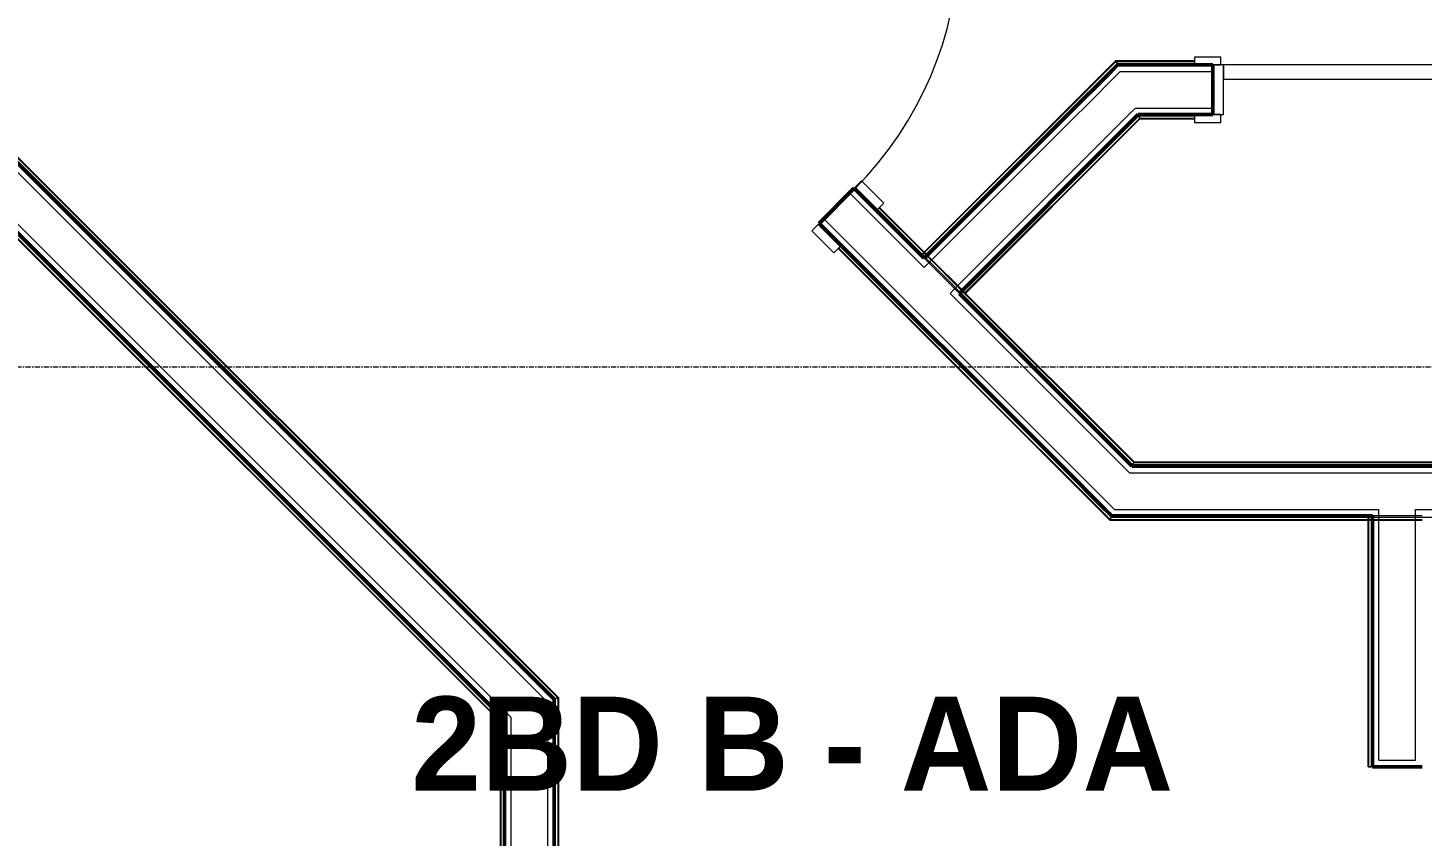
# Model space of a CAD drawing. Header units: inches. Extents: x -4235 to -464, y 9706 to 12425.
# Drawn here: x -2409.8 to -2276.5, y 11490.3 to 11567.6 of the extents above; entities that cross this region are included whole.
import ezdxf

# ---------------------------------------------------------------- set-up
doc = ezdxf.new("R2010")
doc.units = ezdxf.units.IN
doc.header["$MEASUREMENT"] = 0
doc.linetypes.add('Grid Line 1_2_', pattern=[0.875, 0.5, -0.125, 0.125, -0.125])
for name, color, linetype, lineweight in [('0-1', 7, 'Continuous', 5), ('0-2', 254, 'Continuous', 9), ('A-AREA-IDEN', 2, 'Continuous', 9), ('A-DOOR-1', 7, 'Continuous', 9), ('A-DOOR-2', 90, 'Continuous', 20), ('A-DOOR-FRAM-1', 90, 'Continuous', 20), ('A-WALL-1', 250, 'Continuous', 50), ('A-WALL-2', 50, 'Continuous', 13), ('A-WALL-3', 10, 'Continuous', 9), ('A-WALL-4', 254, 'Continuous', 9), ('A-WALL-5', 7, 'Continuous', 9), ('S-GRID-1', 1, 'Grid Line 1_2_', 9)]:
    doc.layers.add(name, color=color, linetype=linetype, lineweight=lineweight)
doc.styles.add('Century Gothic_B', font='GOTHICB.TTF', dxfattribs={"height": 9})

# ---------------------------------------------------------------- blocks, each defined once
blk = doc.blocks.new('Basic Wall _ INT - W4BØF - _5_8 GYP - 2X4 WOOD_BATT_ - 5_8 GYP_ - ___-2683326-BACKGROUND - 1ST FLOOR')
at = {"layer": 'A-WALL-3'}
for p, q in [((-2487.09, 11630.96), (-2487.06, 11630.99)), ((-2487.07, 11630.98), (-2487.09, 11630.96)), ((-2487.06, 11630.99), (-2487, 11631.05)), ((-2487, 11631.05), (-2486.8, 11631.25)), ((-2486.88, 11631.17), (-2486.94, 11631.11)), ((-2486.8, 11631.25), (-2486.84, 11631.21)), ((-2486.07, 11630.44), (-2486.82, 11631.19)), ((-2487.06, 11630.93), (-2486.34, 11630.21)), ((-2486.29, 11630.17), (-2485.97, 11629.85)), ((-2485.71, 11630.08), (-2486.05, 11630.41)), ((-2440.92, 11584.79), (-2438.8, 11582.67)), ((-2414.75, 11558.63), (-2412.63, 11556.5)), ((-2359.52, 11503.4), (-2359.5, 11503.41)), ((-2359.38, 11503.45), (-2359.32, 11503.48)), ((-2359.32, 11503.48), (-2359.17, 11503.54)), ((-2359.17, 11503.54), (-2359.11, 11503.57))]:
    blk.add_line(p, q, dxfattribs=at)
at = {"layer": 'A-WALL-4'}
for p, q in [((-2486.24, 11630.29), (-2486.97, 11631.02)), ((-2486.02, 11630.48), (-2486.78, 11631.24)), ((-2485.88, 11629.93), (-2486.21, 11630.25)), ((-2485.67, 11630.12), (-2486, 11630.46)), ((-2485.94, 11629.81), (-2440.92, 11584.79)), ((-2440.67, 11585.04), (-2485.69, 11630.06)), ((-2412.63, 11556.5), (-2359.52, 11503.4)), ((-2359.17, 11503.54), (-2412.38, 11556.75))]:
    blk.add_line(p, q, dxfattribs=at)
at = {"layer": 'A-WALL-5'}
for p, q in [((-2440.83, 11584.88), (-2485.85, 11629.9)), ((-2440.62, 11585.08), (-2485.65, 11630.11)), ((-2359.4, 11503.45), (-2412.54, 11556.59)), ((-2359.11, 11503.57), (-2412.34, 11556.8))]:
    blk.add_line(p, q, dxfattribs=at)
at = {"layer": 'A-WALL-5', "flags": 128}
for points in [[(-2359.4, 11503.45), (-2359.4, 11503.45), (-2359.41, 11503.44), (-2359.42, 11503.44), (-2359.44, 11503.43), (-2359.46, 11503.42), (-2359.48, 11503.41)], [(-2359.11, 11503.57), (-2359.23, 11503.52), (-2359.32, 11503.48), (-2359.38, 11503.46), (-2359.4, 11503.45)]]:
    blk.add_lwpolyline(points, dxfattribs=at)
blk = doc.blocks.new('Basic Wall _ INT - W4BØF - _5_8 GYP - 2X4 WOOD_BATT_ - 5_8 GYP_ - ___-2683325-BACKGROUND - 1ST FLOOR')
at = {"layer": 'A-WALL-3'}
for p, q in [((-2490.74, 11627.31), (-2490.54, 11627.51)), ((-2490.7, 11627.35), (-2490.74, 11627.31)), ((-2489.55, 11626.21), (-2490.7, 11627.35)), ((-2490.56, 11627.49), (-2490.65, 11627.4)), ((-2490.54, 11627.51), (-2490.48, 11627.57)), ((-2490.48, 11627.57), (-2490.45, 11627.6)), ((-2490.45, 11627.6), (-2490.47, 11627.59)), ((-2490.45, 11627.6), (-2489.3, 11626.45)), ((-2476.9, 11613.56), (-2480.26, 11616.92)), ((-2480.01, 11617.17), (-2476.66, 11613.81)), ((-2444.28, 11581.43), (-2442.15, 11579.31)), ((-2417.63, 11554.79), (-2416.96, 11554.12)), ((-2416.96, 11554.12), (-2415.99, 11553.15)), ((-2414.29, 11550.95), (-2416.24, 11552.9)), ((-2415.99, 11553.15), (-2413.6, 11550.76)), ((-2413.85, 11550.51), (-2414.29, 11550.95)), ((-2413.64, 11550.3), (-2413.71, 11550.37)), ((-2413.56, 11550.22), (-2413.64, 11550.3)), ((-2364.69, 11501.26), (-2364.62, 11501.28)), ((-2364.62, 11501.28), (-2364.48, 11501.34)), ((-2364.48, 11501.34), (-2364.41, 11501.37)), ((-2364.3, 11501.42), (-2364.27, 11501.43))]:
    blk.add_line(p, q, dxfattribs=at)
at = {"layer": 'A-WALL-4'}
for p, q in [((-2489.59, 11626.16), (-2490.74, 11627.31)), ((-2490.54, 11627.51), (-2489.39, 11626.37)), ((-2480.97, 11617.63), (-2489.55, 11626.21)), ((-2489.3, 11626.45), (-2480.72, 11617.88)), ((-2476.95, 11613.52), (-2480.31, 11616.88)), ((-2480.08, 11617.06), (-2477.19, 11614.17)), ((-2477.19, 11614.16), (-2476.76, 11613.74)), ((-2444.52, 11581.18), (-2476.2, 11612.85)), ((-2475.95, 11613.1), (-2444.28, 11581.43)), ((-2414.34, 11550.91), (-2416.28, 11552.85)), ((-2416.08, 11553.06), (-2414.13, 11551.11)), ((-2414.13, 11551.11), (-2413.69, 11550.67)), ((-2413.9, 11550.47), (-2414.33, 11550.9)), ((-2413.69, 11550.26), (-2413.75, 11550.32)), ((-2413.6, 11550.17), (-2413.69, 11550.26)), ((-2413.6, 11550.76), (-2364.27, 11501.43)), ((-2364.62, 11501.28), (-2413.56, 11550.22))]:
    blk.add_line(p, q, dxfattribs=at)
at = {"layer": 'A-WALL-5'}
for p, q in [((-2481.01, 11617.58), (-2489.59, 11626.16)), ((-2489.39, 11626.37), (-2480.81, 11617.79)), ((-2444.57, 11581.14), (-2476.24, 11612.81)), ((-2476.04, 11613.01), (-2444.36, 11581.34)), ((-2413.69, 11550.67), (-2364.4, 11501.38)), ((-2364.69, 11501.26), (-2413.6, 11550.17))]:
    blk.add_line(p, q, dxfattribs=at)
at = {"layer": 'A-WALL-5', "flags": 128}
for points in [[(-2364.4, 11501.38), (-2364.42, 11501.37), (-2364.48, 11501.34), (-2364.57, 11501.31), (-2364.69, 11501.26)], [(-2364.32, 11501.41), (-2364.34, 11501.4), (-2364.36, 11501.39), (-2364.37, 11501.39), (-2364.39, 11501.38), (-2364.4, 11501.38), (-2364.4, 11501.38)]]:
    blk.add_lwpolyline(points, dxfattribs=at)
blk = doc.blocks.new('Basic Wall _ INT - W4BØF - _5_8 GYP - 2X4 WOOD_BATT_ - 5_8 GYP_ - ___-2683328-BACKGROUND - 1ST FLOOR')
at = {"layer": 'A-WALL-3'}
for p, q in [((-2359.5, 11503.41), (-2359.52, 11503.4)), ((-2359.32, 11503.48), (-2359.38, 11503.45)), ((-2359.17, 11503.54), (-2359.32, 11503.48)), ((-2359.11, 11503.57), (-2359.17, 11503.54))]:
    blk.add_line(p, q, dxfattribs=at)
at = {"layer": 'A-WALL-4'}
for p, q in [((-2359.52, 11432.02), (-2359.52, 11503.4)), ((-2359.17, 11503.54), (-2359.17, 11432.02))]:
    blk.add_line(p, q, dxfattribs=at)
at = {"layer": 'A-WALL-5'}
for p, q in [((-2359.4, 11432.02), (-2359.4, 11503.45)), ((-2359.11, 11503.57), (-2359.11, 11432.02))]:
    blk.add_line(p, q, dxfattribs=at)
at = {"layer": 'A-WALL-5', "flags": 128}
for points in [[(-2359.48, 11503.41), (-2359.46, 11503.42), (-2359.44, 11503.43), (-2359.42, 11503.44), (-2359.41, 11503.44), (-2359.4, 11503.45), (-2359.4, 11503.45)], [(-2359.4, 11503.45), (-2359.38, 11503.46), (-2359.32, 11503.48), (-2359.23, 11503.52), (-2359.11, 11503.57)]]:
    blk.add_lwpolyline(points, dxfattribs=at)
blk = doc.blocks.new('Basic Wall _ INT - W4BØF - _5_8 GYP - 2X4 WOOD_BATT_ - 5_8 GYP_ - ___-2683327-BACKGROUND - 1ST FLOOR')
at = {"layer": 'A-WALL-3'}
for p, q in [((-2364.62, 11501.28), (-2364.69, 11501.26)), ((-2364.48, 11501.34), (-2364.62, 11501.28)), ((-2364.41, 11501.37), (-2364.48, 11501.34)), ((-2364.27, 11501.43), (-2364.3, 11501.42)), ((-2364.69, 11436.69), (-2364.62, 11436.62)), ((-2364.62, 11436.62), (-2364.48, 11436.48)), ((-2364.48, 11436.47), (-2364.41, 11436.41)), ((-2364.3, 11436.3), (-2364.27, 11436.27))]:
    blk.add_line(p, q, dxfattribs=at)
at = {"layer": 'A-WALL-4'}
for p, q in [((-2364.62, 11501.28), (-2364.62, 11436.62)), ((-2364.27, 11436.27), (-2364.27, 11501.43))]:
    blk.add_line(p, q, dxfattribs=at)
at = {"layer": 'A-WALL-5'}
for p, q in [((-2364.69, 11501.26), (-2364.69, 11436.69)), ((-2364.4, 11501.38), (-2364.4, 11436.4))]:
    blk.add_line(p, q, dxfattribs=at)
at = {"layer": 'A-WALL-5', "flags": 128}
for points in [[(-2364.69, 11501.26), (-2364.57, 11501.31), (-2364.48, 11501.34), (-2364.42, 11501.37), (-2364.4, 11501.38)], [(-2364.4, 11501.38), (-2364.4, 11501.38), (-2364.39, 11501.38), (-2364.37, 11501.39), (-2364.36, 11501.39), (-2364.34, 11501.4), (-2364.32, 11501.41)], [(-2364.4, 11436.4), (-2364.42, 11436.42), (-2364.48, 11436.47), (-2364.57, 11436.57), (-2364.69, 11436.69)], [(-2364.32, 11436.31), (-2364.34, 11436.34), (-2364.36, 11436.36), (-2364.37, 11436.37), (-2364.39, 11436.39), (-2364.4, 11436.39), (-2364.4, 11436.4)]]:
    blk.add_lwpolyline(points, dxfattribs=at)
blk = doc.blocks.new('Basic Wall _ INT - W4BØF - _5_8 GYP - 2X4 WOOD_BATT_ - 5_8 GYP_ - ___-2695084-BACKGROUND - 1ST FLOOR')
at = {"layer": 'A-WALL-3'}
for p, q in [((-2304.22, 11525.72), (-2304.23, 11525.7)), ((-2304.15, 11525.9), (-2304.18, 11525.84)), ((-2304.09, 11526.05), (-2304.15, 11525.91)), ((-2304.06, 11526.11), (-2304.09, 11526.05))]:
    blk.add_line(p, q, dxfattribs=at)
at = {"layer": 'A-WALL-4'}
for p, q in [((-2138.37, 11525.7), (-2304.23, 11525.7)), ((-2304.09, 11526.05), (-2138.79, 11526.05))]:
    blk.add_line(p, q, dxfattribs=at)
at = {"layer": 'A-WALL-5'}
for p, q in [((-2138.37, 11525.82), (-2304.18, 11525.82)), ((-2304.06, 11526.11), (-2138.79, 11526.11))]:
    blk.add_line(p, q, dxfattribs=at)
at = {"layer": 'A-WALL-5', "flags": 128}
for points in [[(-2304.22, 11525.74), (-2304.21, 11525.76), (-2304.2, 11525.78), (-2304.19, 11525.8), (-2304.19, 11525.81), (-2304.18, 11525.82), (-2304.18, 11525.82)], [(-2304.18, 11525.82), (-2304.17, 11525.84), (-2304.15, 11525.9), (-2304.11, 11525.99), (-2304.06, 11526.11)]]:
    blk.add_lwpolyline(points, dxfattribs=at)
blk = doc.blocks.new('Basic Wall _ INT - W4BØF - _5_8 GYP - 2X4 WOOD_BATT_ - 5_8 GYP_ - ___-2695085-BACKGROUND - 1ST FLOOR')
at = {"layer": 'A-WALL-3'}
for p, q in [((-2306.35, 11520.6), (-2306.37, 11520.54)), ((-2306.29, 11520.74), (-2306.35, 11520.6)), ((-2306.26, 11520.81), (-2306.28, 11520.75)), ((-2306.2, 11520.95), (-2306.21, 11520.93)), ((-2281.68, 11520.6), (-2281.56, 11520.6)), ((-2281.56, 11520.6), (-2281.47, 11520.6)), ((-2281.47, 11520.6), (-2281.41, 11520.6)), ((-2276.51, 11520.95), (-2281.26, 11520.95)), ((-2281.25, 11520.6), (-2276.52, 11520.6))]:
    blk.add_line(p, q, dxfattribs=at)
at = {"layer": 'A-WALL-4'}
for p, q in [((-2306.35, 11520.6), (-2281.68, 11520.6)), ((-2281.26, 11520.95), (-2306.2, 11520.95)), ((-2281.68, 11520.54), (-2281.56, 11520.54)), ((-2281.56, 11520.54), (-2281.47, 11520.54)), ((-2281.47, 11520.54), (-2281.41, 11520.54)), ((-2281.26, 11520.82), (-2280.64, 11520.82)), ((-2281.25, 11520.54), (-2276.52, 11520.54)), ((-2280.62, 11520.82), (-2276.52, 11520.82))]:
    blk.add_line(p, q, dxfattribs=at)
at = {"layer": 'A-WALL-5'}
for p, q in [((-2306.37, 11520.54), (-2281.68, 11520.54)), ((-2306.25, 11520.82), (-2281.26, 11520.82)), ((-2276.52, 11520.82), (-2240.51, 11520.82))]:
    blk.add_line(p, q, dxfattribs=at)
at = {"layer": 'A-WALL-5', "flags": 128}
for points in [[(-2306.37, 11520.54), (-2306.32, 11520.66), (-2306.28, 11520.75), (-2306.26, 11520.8), (-2306.25, 11520.82)], [(-2306.25, 11520.82), (-2306.25, 11520.83), (-2306.25, 11520.84), (-2306.24, 11520.85), (-2306.24, 11520.87), (-2306.23, 11520.89), (-2306.22, 11520.91)]]:
    blk.add_lwpolyline(points, dxfattribs=at)
blk = doc.blocks.new('Basic Wall _ INT - W4BØF - _5_8 GYP - 2X4 WOOD_BATT_ - 5_8 GYP_ - ___-2695090-BACKGROUND - 1ST FLOOR')
at = {"layer": 'A-WALL-3'}
for p, q in [((-2305.81, 11564.51), (-2305.78, 11564.45)), ((-2305.78, 11564.45), (-2305.72, 11564.31)), ((-2305.72, 11564.3), (-2305.69, 11564.24)), ((-2305.64, 11564.12), (-2305.63, 11564.1))]:
    blk.add_line(p, q, dxfattribs=at)
at = {"layer": 'A-WALL-4'}
for p, q in [((-2305.78, 11564.45), (-2298.27, 11564.45)), ((-2298.27, 11564.1), (-2305.63, 11564.1))]:
    blk.add_line(p, q, dxfattribs=at)
at = {"layer": 'A-WALL-5'}
for p, q in [((-2305.81, 11564.51), (-2298.27, 11564.51)), ((-2298.27, 11564.22), (-2305.69, 11564.22))]:
    blk.add_line(p, q, dxfattribs=at)
at = {"layer": 'A-WALL-5', "flags": 128}
for points in [[(-2305.69, 11564.22), (-2305.69, 11564.24), (-2305.72, 11564.3), (-2305.76, 11564.39), (-2305.81, 11564.51)], [(-2305.65, 11564.14), (-2305.66, 11564.16), (-2305.67, 11564.18), (-2305.68, 11564.2), (-2305.68, 11564.21), (-2305.68, 11564.22), (-2305.69, 11564.22)]]:
    blk.add_lwpolyline(points, dxfattribs=at)
blk = doc.blocks.new('Basic Wall _ INT - W4BØF - _5_8 GYP - 2X4 WOOD_BATT_ - 5_8 GYP_ - ___-2695091-BACKGROUND - 1ST FLOOR')
at = {"layer": 'A-WALL-3'}
for p, q in [((-2303.67, 11559.35), (-2303.66, 11559.33)), ((-2303.61, 11559.21), (-2303.58, 11559.15)), ((-2303.58, 11559.14), (-2303.52, 11559)), ((-2303.52, 11559), (-2303.5, 11558.94)), ((-2296.52, 11559.35), (-2298.27, 11559.35))]:
    blk.add_line(p, q, dxfattribs=at)
at = {"layer": 'A-WALL-4'}
for p, q in [((-2298.27, 11559.35), (-2303.67, 11559.35)), ((-2303.52, 11559), (-2298.27, 11559))]:
    blk.add_line(p, q, dxfattribs=at)
at = {"layer": 'A-WALL-5'}
for p, q in [((-2303.61, 11559.22), (-2298.27, 11559.22)), ((-2303.5, 11558.94), (-2298.27, 11558.94))]:
    blk.add_line(p, q, dxfattribs=at)
at = {"layer": 'A-WALL-5', "flags": 128}
for points in [[(-2303.61, 11559.22), (-2303.62, 11559.23), (-2303.62, 11559.24), (-2303.62, 11559.25), (-2303.63, 11559.27), (-2303.64, 11559.29), (-2303.65, 11559.31)], [(-2303.5, 11558.94), (-2303.54, 11559.06), (-2303.58, 11559.15), (-2303.61, 11559.2), (-2303.61, 11559.22)]]:
    blk.add_lwpolyline(points, dxfattribs=at)
blk = doc.blocks.new('Basic Wall _ INT - W4BØF - _5_8 GYP - 2X4 WOOD_BATT_ - 5_8 GYP_ - ___-2695096-BACKGROUND - 1ST FLOOR')
at = {"layer": 'A-WALL-3'}
for p, q in [((-2305.78, 11564.45), (-2305.81, 11564.51)), ((-2305.72, 11564.31), (-2305.78, 11564.45)), ((-2305.69, 11564.24), (-2305.72, 11564.3)), ((-2305.63, 11564.1), (-2305.64, 11564.12)), ((-2324.22, 11545.69), (-2324.43, 11545.89)), ((-2324.43, 11545.89), (-2324.38, 11545.85)), ((-2324.34, 11545.81), (-2324.28, 11545.75)), ((-2324.22, 11546.01), (-2324.17, 11546.06)), ((-2324.18, 11545.65), (-2324.22, 11545.69)), ((-2324.15, 11546.08), (-2324.09, 11546.14)), ((-2324.15, 11545.62), (-2324.13, 11545.6))]:
    blk.add_line(p, q, dxfattribs=at)
at = {"layer": 'A-WALL-4'}
for p, q in [((-2324.09, 11546.14), (-2305.78, 11564.45)), ((-2305.63, 11564.1), (-2324.13, 11545.6)), ((-2324.27, 11546.05), (-2324.22, 11546.1)), ((-2324.2, 11546.12), (-2324.13, 11546.18)), ((-2324.16, 11545.63), (-2324.18, 11545.65)), ((-2324.13, 11545.6), (-2324.16, 11545.63))]:
    blk.add_line(p, q, dxfattribs=at)
at = {"layer": 'A-WALL-5'}
for p, q in [((-2324.13, 11546.18), (-2305.81, 11564.51)), ((-2305.69, 11564.22), (-2324.22, 11545.69))]:
    blk.add_line(p, q, dxfattribs=at)
at = {"layer": 'A-WALL-5', "flags": 128}
for points in [[(-2305.81, 11564.51), (-2305.76, 11564.39), (-2305.72, 11564.3), (-2305.69, 11564.24), (-2305.69, 11564.22)], [(-2305.69, 11564.22), (-2305.68, 11564.22), (-2305.68, 11564.21), (-2305.68, 11564.2), (-2305.67, 11564.18), (-2305.66, 11564.16), (-2305.65, 11564.14)]]:
    blk.add_lwpolyline(points, dxfattribs=at)
blk = doc.blocks.new('Basic Wall _ INT - W4BØF - _5_8 GYP - 2X4 WOOD_BATT_ - 5_8 GYP_ - ___-2695097-BACKGROUND - 1ST FLOOR')
at = {"layer": 'A-WALL-3'}
for p, q in [((-2303.66, 11559.33), (-2303.67, 11559.35)), ((-2303.58, 11559.15), (-2303.61, 11559.21)), ((-2303.52, 11559), (-2303.58, 11559.14)), ((-2303.5, 11558.94), (-2303.52, 11559)), ((-2320.77, 11542.24), (-2320.76, 11542.22)), ((-2320.69, 11542.15), (-2320.73, 11542.2)), ((-2320.48, 11541.95), (-2320.69, 11542.15)), ((-2320.63, 11542.1), (-2320.57, 11542.04)), ((-2320.53, 11541.99), (-2320.48, 11541.95)), ((-2320.29, 11542.23), (-2320.23, 11542.29))]:
    blk.add_line(p, q, dxfattribs=at)
at = {"layer": 'A-WALL-4'}
for p, q in [((-2303.67, 11559.35), (-2320.77, 11542.24)), ((-2320.23, 11542.29), (-2303.52, 11559)), ((-2320.74, 11542.21), (-2320.77, 11542.24)), ((-2320.73, 11542.2), (-2320.74, 11542.21)), ((-2320.48, 11542.04), (-2320.42, 11542.1)), ((-2320.24, 11542.19), (-2320.19, 11542.24))]:
    blk.add_line(p, q, dxfattribs=at)
at = {"layer": 'A-WALL-5'}
for p, q in [((-2320.69, 11542.15), (-2303.61, 11559.22)), ((-2320.19, 11542.24), (-2303.5, 11558.94)), ((-2320.44, 11541.99), (-2320.38, 11542.05))]:
    blk.add_line(p, q, dxfattribs=at)
at = {"layer": 'A-WALL-5', "flags": 128}
for points in [[(-2303.65, 11559.31), (-2303.64, 11559.29), (-2303.63, 11559.27), (-2303.62, 11559.25), (-2303.62, 11559.24), (-2303.62, 11559.23), (-2303.61, 11559.22)], [(-2303.61, 11559.22), (-2303.61, 11559.2), (-2303.58, 11559.15), (-2303.54, 11559.06), (-2303.5, 11558.94)]]:
    blk.add_lwpolyline(points, dxfattribs=at)
blk = doc.blocks.new('SWING - SINGLE - FLUSH - 2-10 x 6-8 - PRIVACY-3199405-BACKGROUND - 1ST FLOOR')
at = {"layer": 'A-DOOR-1'}
blk.add_arc((17, -2.38), 34.07, 180, 266.6343, dxfattribs=at)
at = {"layer": 'A-DOOR-2'}
for p, q in [((15, -2.38), (15, -36.38)), ((17, -2.38), (15, -2.38)), ((17, -2.38), (17, -36.38)), ((17, -36.38), (15, -36.38))]:
    blk.add_line(p, q, dxfattribs=at)
at = {"layer": 'A-DOOR-FRAM-1'}
for p, q in [((-20, 2.37), (-20, 3.37)), ((-20, 3.37), (-17, 3.37)), ((-17, 3.37), (-17, 2.37)), ((17, 2.37), (17, 3.37)), ((17, 3.37), (20, 3.37)), ((20, 3.37), (20, 2.37)), ((-17, 2.37), (-20, 2.37)), ((20, 2.37), (17, 2.37)), ((-20, -2.38), (-17, -2.38)), ((-20, -3.38), (-20, -2.38)), ((-17, -2.38), (-17, -3.38)), ((17, -2.38), (20, -2.38)), ((17, -3.38), (17, -2.38)), ((20, -2.38), (20, -3.38)), ((-17, -3.38), (-20, -3.38)), ((20, -3.38), (17, -3.38))]:
    blk.add_line(p, q, dxfattribs=at)
blk = doc.blocks.new('SLIDING - FLUSH - 6-0 x 6-8-3203587-BACKGROUND - 1ST FLOOR')
at = {"layer": 'A-DOOR-1'}
for p, q in [((-36.25, 3), (-38.75, 3)), ((-38.75, 3), (-38.75, 2.25)), ((-36.25, 2.25), (-36.25, 3)), ((36.25, 3), (36.25, 2.25)), ((38.75, 3), (36.25, 3)), ((38.75, 2.25), (38.75, 3)), ((-38.75, 2.25), (-36.25, 2.25)), ((36.25, 2.25), (38.75, 2.25)), ((-36.25, -2.5), (-38.75, -2.5)), ((-38.75, -2.5), (-38.75, -3.25)), ((-36.25, -3.25), (-36.25, -2.5)), ((38.75, -2.5), (36.25, -2.5)), ((36.25, -2.5), (36.25, -3.25)), ((38.75, -3.25), (38.75, -2.5)), ((-38.75, -3.25), (-36.25, -3.25)), ((36.25, -3.25), (38.75, -3.25))]:
    blk.add_line(p, q, dxfattribs=at)
at = {"layer": 'A-DOOR-2'}
for p, q in [((1, 2.25), (-36, 2.25)), ((-36, 2.25), (-36, 0.875)), ((1, 0.875), (1, 2.25)), ((-36, 0.875), (1, 0.875)), ((36, 0.875), (-1, 0.875)), ((-1, 0.875), (-1, -0.5)), ((36, -0.5), (36, 0.875)), ((-1, -0.5), (36, -0.5))]:
    blk.add_line(p, q, dxfattribs=at)
at = {"layer": 'A-DOOR-FRAM-1'}
for p, q in [((-36, 2.25), (-37, 2.25)), ((-37, 2.25), (-37, -2.5)), ((-36, -2.5), (-36, 2.25)), ((37, 2.25), (36, 2.25)), ((36, 2.25), (36, -2.5)), ((37, -2.5), (37, 2.25)), ((-37, -2.5), (-36, -2.5)), ((36, -2.5), (37, -2.5))]:
    blk.add_line(p, q, dxfattribs=at)
blk = doc.blocks.new('Basic Wall _ INT - W4BØF - _5_8 GYP - 2X4 WOOD_BATT_ - 5_8 GYP_ - ___-2695099-BACKGROUND - 1ST FLOOR')
at = {"layer": 'A-WALL-3'}
for p, q in [((-2390.13, 11611.63), (-2390.17, 11611.63)), ((-2389.88, 11611.63), (-2389.97, 11611.63)), ((-2389.67, 11611.63), (-2389.87, 11611.63)), ((-2389.58, 11611.63), (-2389.67, 11611.63)), ((-2363.26, 11585.22), (-2363.34, 11585.3)), ((-2363.3, 11584.76), (-2357.29, 11578.75)), ((-2363.19, 11585.15), (-2363.25, 11585.22)), ((-2357.48, 11579.44), (-2363.04, 11585.01)), ((-2357.04, 11579), (-2357.48, 11579.44)), ((-2356.99, 11578.46), (-2354.87, 11576.33)), ((-2356.83, 11578.79), (-2356.89, 11578.86)), ((-2356.74, 11578.71), (-2356.83, 11578.79)), ((-2330.83, 11552.29), (-2328.7, 11550.17)), ((-2324.09, 11546.06), (-2324.18, 11546.14)), ((-2324.03, 11545.99), (-2324.09, 11546.06)), ((-2323.45, 11545.41), (-2323.89, 11545.85)), ((-2324.13, 11545.6), (-2320.77, 11542.24)), ((-2321.01, 11542.97), (-2323.44, 11545.41)), ((-2320.53, 11542.49), (-2320.97, 11542.93)), ((-2320.32, 11542.28), (-2320.38, 11542.35)), ((-2320.23, 11542.2), (-2320.32, 11542.28)), ((-2304.23, 11525.7), (-2304.22, 11525.72)), ((-2304.18, 11525.84), (-2304.15, 11525.9)), ((-2304.15, 11525.91), (-2304.09, 11526.05)), ((-2304.09, 11526.05), (-2304.06, 11526.11))]:
    blk.add_line(p, q, dxfattribs=at)
at = {"layer": 'A-WALL-4'}
for p, q in [((-2390.17, 11611.63), (-2363.3, 11584.76)), ((-2363.34, 11585.3), (-2389.67, 11611.63)), ((-2363.21, 11585.26), (-2363.29, 11585.35)), ((-2363.15, 11585.2), (-2363.21, 11585.26)), ((-2357.65, 11579.3), (-2363.21, 11584.85)), ((-2357.43, 11579.49), (-2363, 11585.05)), ((-2357.2, 11578.84), (-2357.64, 11579.28)), ((-2356.99, 11579.04), (-2357.43, 11579.48)), ((-2357.29, 11578.75), (-2356.99, 11578.46)), ((-2356.78, 11578.84), (-2356.85, 11578.9)), ((-2356.7, 11578.75), (-2356.78, 11578.84)), ((-2328.7, 11550.17), (-2324.16, 11545.63)), ((-2324.18, 11546.14), (-2328.46, 11550.42)), ((-2324.05, 11546.1), (-2324.13, 11546.18)), ((-2323.98, 11546.04), (-2324.05, 11546.1)), ((-2323.61, 11545.25), (-2324.05, 11545.69)), ((-2323.41, 11545.46), (-2323.84, 11545.89)), ((-2321.14, 11542.79), (-2323.6, 11545.25)), ((-2320.48, 11542.53), (-2323.4, 11545.45)), ((-2320.69, 11542.33), (-2321.13, 11542.77)), ((-2320.77, 11542.24), (-2304.23, 11525.7)), ((-2320.27, 11542.33), (-2320.34, 11542.39)), ((-2320.19, 11542.24), (-2320.27, 11542.32)), ((-2304.09, 11526.05), (-2320.23, 11542.2))]:
    blk.add_line(p, q, dxfattribs=at)
at = {"layer": 'A-WALL-5'}
for p, q in [((-2363.21, 11584.85), (-2389.99, 11611.63)), ((-2363.3, 11585.35), (-2389.58, 11611.63)), ((-2356.9, 11578.54), (-2357.2, 11578.84)), ((-2324.05, 11545.69), (-2328.62, 11550.26)), ((-2324.13, 11546.18), (-2328.41, 11550.46)), ((-2304.18, 11525.82), (-2320.69, 11542.33)), ((-2304.06, 11526.11), (-2320.19, 11542.24))]:
    blk.add_line(p, q, dxfattribs=at)
at = {"layer": 'A-WALL-5', "flags": 128}
for points in [[(-2390.11, 11611.63), (-2390.08, 11611.63), (-2390.05, 11611.63), (-2390.02, 11611.63), (-2390, 11611.63), (-2389.99, 11611.63), (-2389.99, 11611.63)], [(-2389.99, 11611.63), (-2389.96, 11611.63), (-2389.88, 11611.63), (-2389.75, 11611.63), (-2389.58, 11611.63)], [(-2304.18, 11525.82), (-2304.18, 11525.82), (-2304.19, 11525.81), (-2304.19, 11525.8), (-2304.2, 11525.78), (-2304.21, 11525.76), (-2304.22, 11525.74)], [(-2304.06, 11526.11), (-2304.11, 11525.99), (-2304.15, 11525.9), (-2304.17, 11525.84), (-2304.18, 11525.82)]]:
    blk.add_lwpolyline(points, dxfattribs=at)
blk = doc.blocks.new('Basic Wall _ INT - W4BØF - _5_8 GYP - 2X4 WOOD_BATT_ - 5_8 GYP_ - ___-2695098-BACKGROUND - 1ST FLOOR')
at = {"layer": 'A-WALL-3'}
for p, q in [((-2397.38, 11611.63), (-2397.47, 11611.63)), ((-2397.17, 11611.63), (-2397.38, 11611.63)), ((-2397.08, 11611.63), (-2397.17, 11611.63)), ((-2396.88, 11611.63), (-2396.92, 11611.63)), ((-2360.35, 11575.1), (-2358.23, 11572.98)), ((-2334.18, 11548.93), (-2332.06, 11546.81)), ((-2306.37, 11520.54), (-2306.35, 11520.6)), ((-2306.35, 11520.6), (-2306.29, 11520.74)), ((-2306.28, 11520.75), (-2306.26, 11520.81)), ((-2306.21, 11520.93), (-2306.2, 11520.95))]:
    blk.add_line(p, q, dxfattribs=at)
at = {"layer": 'A-WALL-4'}
for p, q in [((-2360.6, 11574.85), (-2397.38, 11611.63)), ((-2396.88, 11611.63), (-2360.35, 11575.1)), ((-2319.77, 11534.02), (-2332.31, 11546.56)), ((-2332.06, 11546.81), (-2306.2, 11520.95)), ((-2306.35, 11520.6), (-2319.76, 11534.01))]:
    blk.add_line(p, q, dxfattribs=at)
at = {"layer": 'A-WALL-5'}
for p, q in [((-2360.64, 11574.8), (-2397.47, 11611.63)), ((-2397.06, 11611.63), (-2360.44, 11575.01)), ((-2306.37, 11520.54), (-2332.36, 11546.52)), ((-2332.15, 11546.72), (-2306.25, 11520.82))]:
    blk.add_line(p, q, dxfattribs=at)
at = {"layer": 'A-WALL-5', "flags": 128}
for points in [[(-2397.47, 11611.63), (-2397.3, 11611.63), (-2397.17, 11611.63), (-2397.09, 11611.63), (-2397.06, 11611.63)], [(-2397.06, 11611.63), (-2397.06, 11611.63), (-2397.04, 11611.63), (-2397.03, 11611.63), (-2397, 11611.63), (-2396.97, 11611.63), (-2396.94, 11611.63)], [(-2306.25, 11520.82), (-2306.26, 11520.8), (-2306.28, 11520.75), (-2306.32, 11520.66), (-2306.37, 11520.54)], [(-2306.22, 11520.91), (-2306.23, 11520.89), (-2306.24, 11520.87), (-2306.24, 11520.85), (-2306.25, 11520.84), (-2306.25, 11520.83), (-2306.25, 11520.82)]]:
    blk.add_lwpolyline(points, dxfattribs=at)
blk = doc.blocks.new('Basic Wall _ INT - W4BØF - _5_8 GYP - 2X4 WOOD_BATT_ - 5_8 GYP_ - ___-2695101-BACKGROUND - 1ST FLOOR')
at = {"layer": 'A-WALL-3'}
for p, q in [((-2281.61, 11520.95), (-2281.68, 11520.95)), ((-2281.68, 11520.95), (-2281.39, 11520.95)), ((-2281.47, 11520.95), (-2281.61, 11520.95)), ((-2281.61, 11520.75), (-2281.61, 11520.8)), ((-2281.61, 11520.66), (-2281.61, 11520.74)), ((-2281.61, 11520.54), (-2281.61, 11520.64)), ((-2281.4, 11520.95), (-2281.46, 11520.95)), ((-2281.39, 11520.95), (-2281.33, 11520.95)), ((-2281.26, 11520.95), (-2281.29, 11520.95))]:
    blk.add_line(p, q, dxfattribs=at)
at = {"layer": 'A-WALL-4'}
for p, q in [((-2281.68, 11520.75), (-2281.68, 11520.8)), ((-2281.68, 11520.66), (-2281.68, 11520.74)), ((-2281.68, 11520.54), (-2281.68, 11520.64)), ((-2281.61, 11496.95), (-2281.61, 11520.54)), ((-2281.33, 11520.95), (-2281.31, 11520.95)), ((-2281.31, 11520.95), (-2281.26, 11520.95)), ((-2281.26, 11520.95), (-2281.26, 11496.95)), ((-2281.68, 11496.95), (-2281.61, 11496.95)), ((-2281.61, 11496.95), (-2281.47, 11496.95)), ((-2281.46, 11496.95), (-2281.4, 11496.95)), ((-2281.29, 11496.95), (-2281.26, 11496.95))]:
    blk.add_line(p, q, dxfattribs=at)
at = {"layer": 'A-WALL-5'}
for p, q in [((-2281.68, 11496.95), (-2281.68, 11520.54)), ((-2281.39, 11520.95), (-2281.39, 11496.95)), ((-2281.39, 11496.95), (-2281.68, 11496.95)), ((-2281.31, 11496.95), (-2281.39, 11496.95)), ((-2281.26, 11496.95), (-2281.31, 11496.95))]:
    blk.add_line(p, q, dxfattribs=at)
blk = doc.blocks.new('CTR - 1st Phase - Unit Layouts_rvt-1-BACKGROUND - 1ST FLOOR')
at = {"layer": 'A-WALL-1'}
for p, q in [((-2306.26, 11563.47), (-2310.38, 11559.35)), ((-2305.63, 11564.1), (-2306.26, 11563.47)), ((-2296.52, 11564.1), (-2305.63, 11564.1)), ((-2296.52, 11559.35), (-2296.52, 11564.1)), ((-2310.38, 11559.35), (-2324.13, 11545.6)), ((-2320.77, 11542.24), (-2303.67, 11559.35)), ((-2303.67, 11559.35), (-2296.52, 11559.35)), ((-2359.52, 11503.4), (-2414.75, 11558.63)), ((-2330.83, 11552.29), (-2334.18, 11548.93)), ((-2324.13, 11545.6), (-2330.83, 11552.29)), ((-2413.6, 11550.76), (-2364.27, 11501.43)), ((-2334.18, 11548.93), (-2310.95, 11525.7)), ((-2304.23, 11525.7), (-2320.77, 11542.24)), ((-2310.95, 11525.7), (-2306.83, 11521.57)), ((-2138.37, 11525.7), (-2304.23, 11525.7)), ((-2306.83, 11521.57), (-2306.2, 11520.95)), ((-2306.2, 11520.95), (-2281.26, 11520.95)), ((-2281.26, 11520.95), (-2281.26, 11496.95)), ((-2359.52, 11502.51), (-2359.52, 11503.4)), ((-2359.52, 11496.68), (-2359.52, 11502.51)), ((-2364.27, 11501.43), (-2364.27, 11436.27)), ((-2359.52, 11432.02), (-2359.52, 11496.68)), ((-2281.26, 11496.95), (-2280.64, 11496.95)), ((-2280.64, 11496.95), (-2277.14, 11496.95)), ((-2277.14, 11496.95), (-2276.51, 11496.95))]:
    blk.add_line(p, q, dxfattribs=at)
at = {"layer": 'A-WALL-2'}
for p, q in [((-2308.88, 11559.97), (-2305.38, 11563.47)), ((-2305.38, 11563.47), (-2296.52, 11563.47)), ((-2323.69, 11545.16), (-2309.5, 11559.35)), ((-2321.22, 11542.68), (-2304.55, 11559.35)), ((-2309.5, 11559.35), (-2308.88, 11559.97)), ((-2304.55, 11559.35), (-2303.93, 11559.97)), ((-2303.93, 11559.97), (-2296.52, 11559.97)), ((-2360.15, 11503.14), (-2415.2, 11558.18)), ((-2363.65, 11501.69), (-2413.6, 11551.64)), ((-2324.13, 11544.72), (-2331.27, 11551.85)), ((-2310.07, 11525.7), (-2333.74, 11549.38)), ((-2323.69, 11545.16), (-2324.13, 11544.72)), ((-2321.22, 11542.68), (-2321.66, 11542.24)), ((-2305.12, 11525.7), (-2321.66, 11542.24)), ((-2309.44, 11525.07), (-2310.07, 11525.7)), ((-2304.49, 11525.07), (-2305.12, 11525.7)), ((-2305.94, 11521.57), (-2309.44, 11525.07)), ((-2304.49, 11525.07), (-2137.75, 11525.07)), ((-2305.94, 11521.57), (-2280.64, 11521.57)), ((-2280.64, 11520.95), (-2280.64, 11521.57)), ((-2280.64, 11497.57), (-2280.64, 11520.95)), ((-2277.14, 11521.57), (-2105.65, 11521.57)), ((-2277.14, 11520.95), (-2277.14, 11521.57)), ((-2277.14, 11497.57), (-2277.14, 11520.95)), ((-2360.15, 11503.14), (-2360.15, 11498.19)), ((-2363.65, 11501.69), (-2363.65, 11500.8)), ((-2363.65, 11500.8), (-2363.65, 11435.65)), ((-2360.15, 11498.19), (-2360.15, 11497.3)), ((-2360.15, 11497.3), (-2360.15, 11432.02)), ((-2280.64, 11497.57), (-2277.14, 11497.57))]:
    blk.add_line(p, q, dxfattribs=at)
at = {"layer": 'A-WALL-3'}
for p, q in [((-2310.38, 11559.35), (-2305.63, 11564.1)), ((-2298.27, 11564.1), (-2305.63, 11564.1)), ((-2296.52, 11564.1), (-2296.52, 11559.35)), ((-2310.38, 11559.35), (-2323.84, 11545.89)), ((-2320.48, 11542.53), (-2303.67, 11559.35)), ((-2303.67, 11559.35), (-2298.27, 11559.35)), ((-2298.27, 11559.35), (-2296.52, 11559.35)), ((-2359.52, 11503.4), (-2412.63, 11556.5)), ((-2328.7, 11550.17), (-2330.83, 11552.29)), ((-2413.31, 11550.47), (-2364.27, 11501.43)), ((-2324.43, 11545.89), (-2328.7, 11550.17)), ((-2334.18, 11548.93), (-2332.06, 11546.81)), ((-2332.06, 11546.81), (-2310.95, 11525.7)), ((-2324.28, 11545.74), (-2324.43, 11545.89)), ((-2323.93, 11545.81), (-2323.97, 11545.76)), ((-2323.84, 11545.89), (-2323.9, 11545.83)), ((-2320.73, 11542.29), (-2320.67, 11542.34)), ((-2320.48, 11541.95), (-2320.63, 11542.1)), ((-2320.53, 11542.48), (-2320.48, 11542.53)), ((-2304.23, 11525.7), (-2320.48, 11541.95)), ((-2306.2, 11520.95), (-2310.95, 11525.7)), ((-2138.79, 11525.7), (-2304.23, 11525.7)), ((-2306.2, 11520.95), (-2281.68, 11520.95)), ((-2281.68, 11520.95), (-2281.41, 11520.95)), ((-2281.26, 11520.8), (-2281.26, 11520.75)), ((-2281.26, 11520.74), (-2281.26, 11520.66)), ((-2281.26, 11520.64), (-2281.26, 11520.54)), ((-2281.26, 11520.54), (-2281.26, 11496.95)), ((-2359.52, 11503.4), (-2359.52, 11496.68)), ((-2364.27, 11501.43), (-2364.27, 11436.27)), ((-2359.52, 11432.02), (-2359.52, 11496.68))]:
    blk.add_line(p, q, dxfattribs=at)
at = {"layer": 'A-WALL-4'}
for p, q in [((-2334.18, 11548.93), (-2330.83, 11552.29)), ((-2276.51, 11496.95), (-2281.26, 11496.95))]:
    blk.add_line(p, q, dxfattribs=at)
at = {"layer": '0-2'}
for name, p in [('Basic Wall _ INT - W4BØF - _5_8 GYP - 2X4 WOOD_BATT_ - 5_8 GYP_ - ___-2683326-BACKGROUND - 1ST FLOOR', (0, 0)), ('Basic Wall _ INT - W4BØF - _5_8 GYP - 2X4 WOOD_BATT_ - 5_8 GYP_ - ___-2683325-BACKGROUND - 1ST FLOOR', (0, 0)), ('Basic Wall _ INT - W4BØF - _5_8 GYP - 2X4 WOOD_BATT_ - 5_8 GYP_ - ___-2695098-BACKGROUND - 1ST FLOOR', (0, 0)), ('Basic Wall _ INT - W4BØF - _5_8 GYP - 2X4 WOOD_BATT_ - 5_8 GYP_ - ___-2695099-BACKGROUND - 1ST FLOOR', (0, 0)), ('Basic Wall _ INT - W4BØF - _5_8 GYP - 2X4 WOOD_BATT_ - 5_8 GYP_ - ___-2695096-BACKGROUND - 1ST FLOOR', (0, 0)), ('Basic Wall _ INT - W4BØF - _5_8 GYP - 2X4 WOOD_BATT_ - 5_8 GYP_ - ___-2695090-BACKGROUND - 1ST FLOOR', (0, 0)), ('SLIDING - FLUSH - 6-0 x 6-8-3203587-BACKGROUND - 1ST FLOOR', (-2259.52, 11561.85)), ('Basic Wall _ INT - W4BØF - _5_8 GYP - 2X4 WOOD_BATT_ - 5_8 GYP_ - ___-2695097-BACKGROUND - 1ST FLOOR', (0, 0)), ('Basic Wall _ INT - W4BØF - _5_8 GYP - 2X4 WOOD_BATT_ - 5_8 GYP_ - ___-2695091-BACKGROUND - 1ST FLOOR', (0, 0)), ('Basic Wall _ INT - W4BØF - _5_8 GYP - 2X4 WOOD_BATT_ - 5_8 GYP_ - ___-2695084-BACKGROUND - 1ST FLOOR', (0, 0)), ('Basic Wall _ INT - W4BØF - _5_8 GYP - 2X4 WOOD_BATT_ - 5_8 GYP_ - ___-2695085-BACKGROUND - 1ST FLOOR', (0, 0)), ('Basic Wall _ INT - W4BØF - _5_8 GYP - 2X4 WOOD_BATT_ - 5_8 GYP_ - ___-2695101-BACKGROUND - 1ST FLOOR', (0, 0)), ('Basic Wall _ INT - W4BØF - _5_8 GYP - 2X4 WOOD_BATT_ - 5_8 GYP_ - ___-2683328-BACKGROUND - 1ST FLOOR', (0, 0)), ('Basic Wall _ INT - W4BØF - _5_8 GYP - 2X4 WOOD_BATT_ - 5_8 GYP_ - ___-2683327-BACKGROUND - 1ST FLOOR', (0, 0))]:
    blk.add_blockref(name, p, dxfattribs=at)
at = {"layer": '0-2', "rotation": 134.9999999999859}
blk.add_blockref('SWING - SINGLE - FLUSH - 2-10 x 6-8 - PRIVACY-3199405-BACKGROUND - 1ST FLOOR', (-2344.53, 11562.63), dxfattribs=at)

msp = doc.modelspace()

# ---------------------------------------------------------------- linework, layer by layer
at = {"layer": 'S-GRID-1'}
msp.add_line((-464.45, 11535.19), (-4185.7, 11535.19), dxfattribs=at)

# ---------------------------------------------------------------- block references
at = {"layer": '0-1'}
msp.add_blockref('CTR - 1st Phase - Unit Layouts_rvt-1-BACKGROUND - 1ST FLOOR', (0, 0), dxfattribs=at)

# ---------------------------------------------------------------- texts
at = {"layer": 'A-AREA-IDEN', "insert": (-2373.19, 11503.65), "char_height": 9, "width": 90.9, "attachment_point": 1, "style": 'Century Gothic_B'}
msp.add_mtext('2BD B - ADA', dxfattribs=at)

doc.saveas('drawing.dxf')
